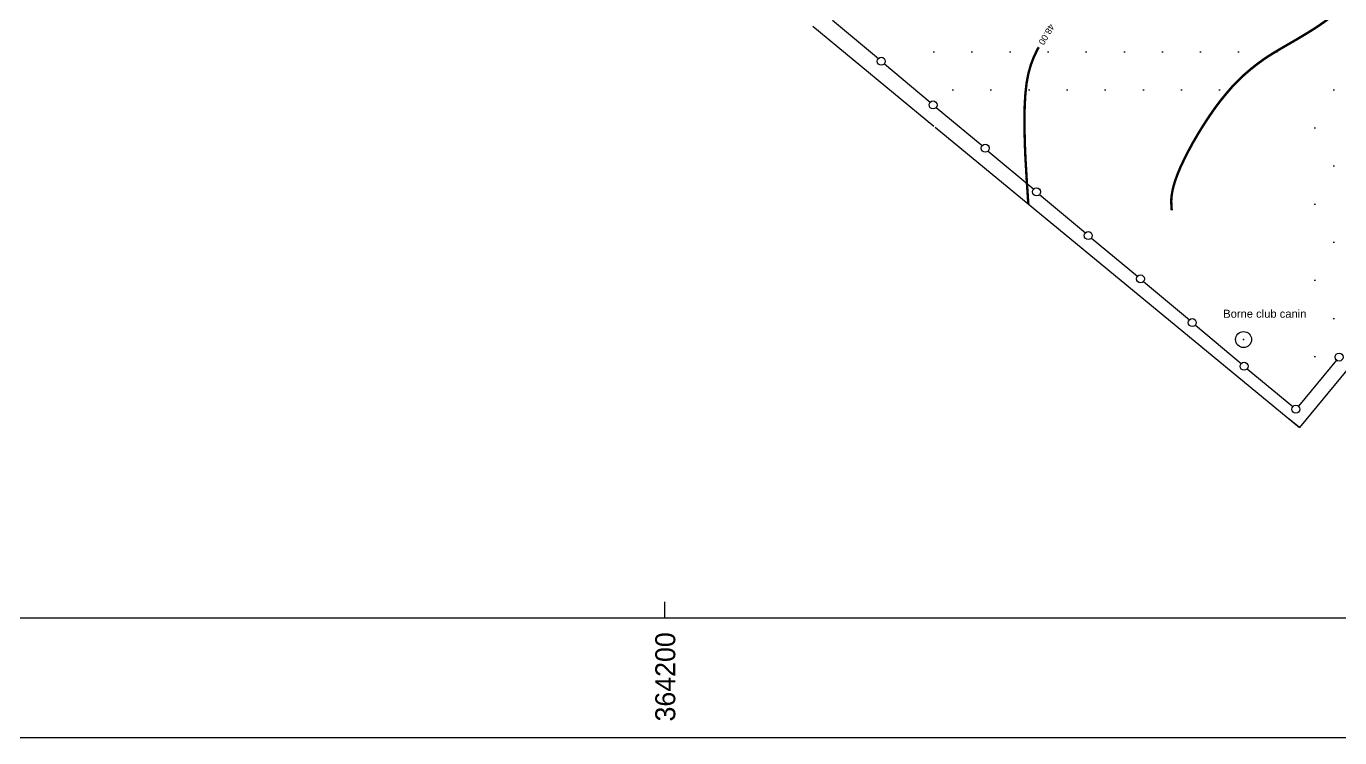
# Model space of a CAD drawing. Header units: metres. Extents: x 64 to 796628, y 142 to 671743.
# Drawn here: x 364120.2 to 364284.4, y 375585 to 375673.9 of the extents above; entities that cross this region are included whole.
import ezdxf

# ---------------------------------------------------------------- set-up
doc = ezdxf.new("R2010")
doc.units = ezdxf.units.M
doc.header["$LTSCALE"] = 2
for name, color, linetype in [('Batiment', 1, 'Continuous'), ('Bâtiment', 1, 'Continuous'), ('Cotation Courbes de niveau', 246, 'Continuous'), ('COURBE PRINCIPALE', 246, 'Continuous'), ('Limtes végétative', 92, 'Continuous'), ('Point Topographie', 1, 'Continuous')]:
    doc.layers.add(name, color=color, linetype=linetype)
doc.layers.add("Lingne d'arbres", color=3, linetype='Continuous', lineweight=25)

# ---------------------------------------------------------------- blocks, each defined once
blk = doc.blocks.new('Point topographique')
blk.add_circle((0, 0), 1)
blk.add_point((0, 0))

msp = doc.modelspace()

# ---------------------------------------------------------------- hatches: boundary and pattern name
at = {"layer": 'Limtes végétative'}
h = msp.add_hatch(dxfattribs=at)
h.set_pattern_fill('DOTS', color=256, scale=3, style=0)
edge = h.paths.add_edge_path()
edge.add_line((364280.75, 375756.19), (364345.17, 375703.61))
edge.add_line((364230.28, 375688.29), (364283.72, 375753.76))
edge.add_line((364345.16, 375703.61), (364319.37, 375672.35))
edge.add_line((364233.79, 375661.33), (364279.31, 375623.78))
edge.add_line((364218.5, 375673.94), (364233.63, 375661.46))
edge.add_line((364226.07, 375683.14), (364228.8, 375686.47))
edge.add_line((364226.07, 375683.14), (364218.5, 375673.95))
edge.add_line((364319.37, 375672.35), (364279.31, 375623.78))

# ---------------------------------------------------------------- linework, layer by layer
for p, q in [((364218.5, 375673.94), (364233.63, 375661.46)), ((364319.37, 375672.35), (364279.31, 375623.78)), ((364233.79, 375661.33), (364279.31, 375623.78)), ((364279.29, 375623.81), (364277.88, 375624.97))]:
    msp.add_line(p, q)
at = {"layer": 'Batiment', "color": 0}
for p, q in [((364200, 375600), (364200, 375602)), ((364700, 375585), (363655, 375585))]:
    msp.add_line(p, q, dxfattribs=at)
msp.add_lwpolyline([(363900, 375600), (364700, 375600), (364700, 376600), (363900, 376600)], close=True, dxfattribs=at)
at = {"layer": 'Bâtiment'}
msp.add_line((364218.5, 375673.94), (364218.5, 375673.95), dxfattribs=at)
at = {"layer": 'COURBE PRINCIPALE', "const_width": 0.3, "flags": 128}
for points, elevation in [([(364282.87, 375674.81), (364281.85, 375674.09), (364280.83, 375673.42), (364279.81, 375672.8), (364278.8, 375672.2), (364277.8, 375671.62), (364276.82, 375671.05), (364275.87, 375670.48), (364274.95, 375669.88), (364274.08, 375669.25), (364273.24, 375668.59), (364272.43, 375667.89), (364271.65, 375667.15), (364270.89, 375666.36), (364270.16, 375665.51), (364269.43, 375664.61), (364268.72, 375663.66), (364268.01, 375662.64), (364267.32, 375661.58), (364266.65, 375660.5), (364266.02, 375659.42), (364265.44, 375658.35), (364264.92, 375657.32), (364264.46, 375656.36), (364264.09, 375655.47), (364263.8, 375654.68), (364263.59, 375653.99), (364263.45, 375653.39), (364263.36, 375652.86), (364263.31, 375652.42), (364263.3, 375652.05), (364263.31, 375651.74), (364263.32, 375651.5), (364263.33, 375651.31), (364263.34, 375651.16), (364263.35, 375651.06), (364263.35, 375650.99), (364263.36, 375650.95), (364263.36, 375650.93), (364263.36, 375650.92), (364263.36, 375650.92)], 49), ([(364245.43, 375651.73), (364245.43, 375651.79), (364245.38, 375652.48), (364245.32, 375653.41), (364245.24, 375654.59), (364245.16, 375655.97), (364245.07, 375657.51), (364245, 375659.15), (364244.96, 375660.83), (364244.95, 375662.49), (364244.98, 375664.09), (364245.07, 375665.56), (364245.22, 375666.87), (364245.44, 375668.04), (364245.74, 375669.1), (364246.12, 375670.1), (364246.58, 375671.06), (364246.74, 375671.33)], 48)]:
    msp.add_lwpolyline(points, dxfattribs=dict(at, elevation=elevation))
at = {"layer": "Lingne d'arbres"}
for p, q in [((364220.96, 375674.71), (364226.7, 375669.93)), ((364227.44, 375669.25), (364233.18, 375664.47)), ((364233.92, 375663.79), (364239.66, 375659.02)), ((364240.4, 375658.35), (364246.11, 375653.59)), ((364246.84, 375652.92), (364252.58, 375648.13)), ((364253.32, 375647.46), (364259.07, 375642.69)), ((364259.83, 375642.05), (364265.57, 375637.26)), ((364266.31, 375636.59), (364272.05, 375631.8)), ((364272.78, 375631.12), (364278.49, 375626.39)), ((364283.96, 375632.19), (364279.19, 375626.44))]:
    msp.add_line(p, q, dxfattribs=at)
for centre in [(364227.05, 375669.57), (364233.53, 375664.11), (364240.05, 375658.7), (364246.46, 375653.24), (364252.93, 375647.78), (364259.45, 375642.37), (364265.92, 375636.9), (364284.28, 375632.58), (364272.4, 375631.44), (364278.87, 375626.06), (364278.87, 375626.06)]:
    msp.add_circle(centre, 0.5, dxfattribs=at)

# ---------------------------------------------------------------- block references
at = {"layer": 'Point Topographie'}
msp.add_blockref('Point topographique', (364272.34, 375634.78), dxfattribs=at)

# ---------------------------------------------------------------- texts
at = {"layer": 'Batiment', "color": 0, "insert": (364200.07, 375592.61), "char_height": 2.5, "attachment_point": 5, "rotation": 90}
msp.add_mtext('364200', dxfattribs=at)
at = {"layer": 'Cotation Courbes de niveau', "insert": (364248.77, 375673.93, 95), "char_height": 0.3, "width": 16.9222, "attachment_point": 1, "rotation": 239.6423}
msp.add_mtext('{\\fArial|b0|i0|c0|p34;\\H2.667x;48.00}', dxfattribs=at)
at = {"layer": 'Point Topographie', "insert": (364269.79, 375638.51), "char_height": 1, "width": 24.402, "attachment_point": 1}
msp.add_mtext('{\\fArial|b0|i0|c0|p34;Borne club canin}', dxfattribs=at)

doc.saveas('drawing.dxf')
